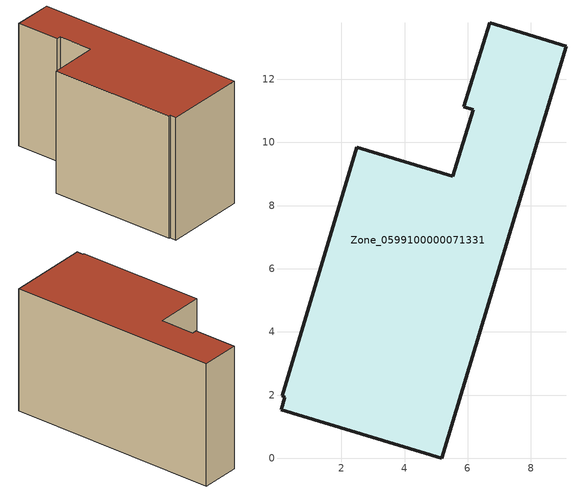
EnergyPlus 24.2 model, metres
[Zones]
Zone_0599100000071331
 floor ground (C_G): 5.52,8.92 6.17,11.04 5.88,11.13 6.69,13.79 9.11,13.05 5.17,0 0.09,1.54 0.21,1.94 0.12,1.98 2.48,9.84 z0
 wall outside (C_F): 5.17,0 9.11,13.05 6.69,13.79 5.88,11.13 6.17,11.04 5.52,8.92 2.48,9.84 0.12,1.98 0.21,1.94 0.09,1.54 5.17,0 z0:8.06
 roof outside (C_R): 0.21,1.94 0.09,1.54 5.17,0 9.11,13.05 6.69,13.79 5.88,11.13 6.17,11.04 5.52,8.92 2.48,9.84 0.12,1.98 z8.06
[BUILDING]
Pand.0599100000071331: North Axis=0; Terrain=City; Loads Convergence Tolerance Value=0.04; Temperature Convergence Tolerance Value=0.4; Solar Distribution=FullExterior; Maximum Number of Warmup Days=25; Minimum Number of Warmup Days=1
[Site:Location]
Rotterdam.The.Hague.AP_ZH_NLD Design_Conditions: Latitude=51.96; Longitude=4.45; Time Zone=1; Elevation=-4.5
[SITE:GROUNDTEMPERATURE:BUILDINGSURFACE]
18, 18, 18, 18, 18, 18, 18, 18, 18, 18, 18, 18
[MATERIAL] Thermal Absorptance=0.9; Solar Absorptance=0.7; Visible Absorptance=0.7
Name | Roughness | Thickness | Conductivity | Density | Specific Heat
G.TI.1975-1991 | MediumSmooth | 0.15 | 0.288461 | 540 | 1210
F.TI.1975-1991 | Rough | 0.3 | 0.230769 | 1920 | 840
R.TI.1975-1991 | MediumRough | 0.2 | 0.153846 | 1500 | 1000
[CONSTRUCTION]
C_G: G.TI.1975-1991
C_F: F.TI.1975-1991
C_R: R.TI.1975-1991
[ZONE]
Zone_0599100000071331: Type=1; Multiplier=1; Ceiling Height=Autocalculate; Volume=Autocalculate; Floor Area=autocalculate; Part of Total Floor Area=Yes
[ZONEINFILTRATION:DESIGNFLOWRATE]
Infil_Zone_0599100000071331: Zone or ZoneList or Space or SpaceList=Zone_0599100000071331; Schedule=AlwaysOn; Design Flow Rate Calculation Method=Flow/Area; Flow Rate per Floor Area=0.003; Constant Term Coefficient=1; Temperature Term Coefficient=0; Velocity Term Coefficient=0; Velocity Squared Term Coefficient=0
[HVACTEMPLATE:ZONE:IDEALLOADSAIRSYSTEM]
Zone_0599100000071331: Maximum Heating Supply Air Temperature=50; Minimum Cooling Supply Air Temperature=13; Maximum Heating Supply Air Humidity Ratio=0.0156; Minimum Cooling Supply Air Humidity Ratio=0.0077; Heating Limit=NoLimit; Cooling Limit=NoLimit; Dehumidification Control Type=ConstantSensibleHeatRatio; Cooling Sensible Heat Ratio=0.7; Dehumidification Setpoint=60; Humidification Control Type=None; Humidification Setpoint=30; Outdoor Air Method=None; Outdoor Air Flow Rate per Person=0.00944; Outdoor Air Flow Rate per Zone Floor Area=0; Outdoor Air Flow Rate per Zone=0; Demand Controlled Ventilation Type=None; Outdoor Air Economizer Type=NoEconomizer; Heat Recovery Type=None; Sensible Heat Recovery Effectiveness=0.7; Latent Heat Recovery Effectiveness=0.65
[ZONECONTROL:THERMOSTAT]
ThermostatControl_Zone_0599100000071331: Zone or ZoneList=Zone_0599100000071331; Control Type Schedule=DualSetpointControlType; Control 1=Thermostat_Zone_0599100000071331; Temperature Difference Between Cutout And Setpoint=0
[THERMOSTATSETPOINT:DUALSETPOINT]
Thermostat_Zone_0599100000071331: Heating Setpoint Temperature Schedule=HeatingSetpoint_Zone_0599100000071331; Cooling Setpoint Temperature Schedule=CoolingSetpoint_Zone_0599100000071331
[SCHEDULE:COMPACT]
HeatingSetpoint_Zone_0599100000071331: Through: 12/31, For: AllDays, Until: 24:00, 21
CoolingSetpoint_Zone_0599100000071331: Through: 12/31, For: AllDays, Until: 24:00, 24
DualSetpointControlType: Through: 12/31, For: AllDays, Until: 24:00, 4
AlwaysOn: Through: 12/31, For: AllDays, Until: 24:00, 1
